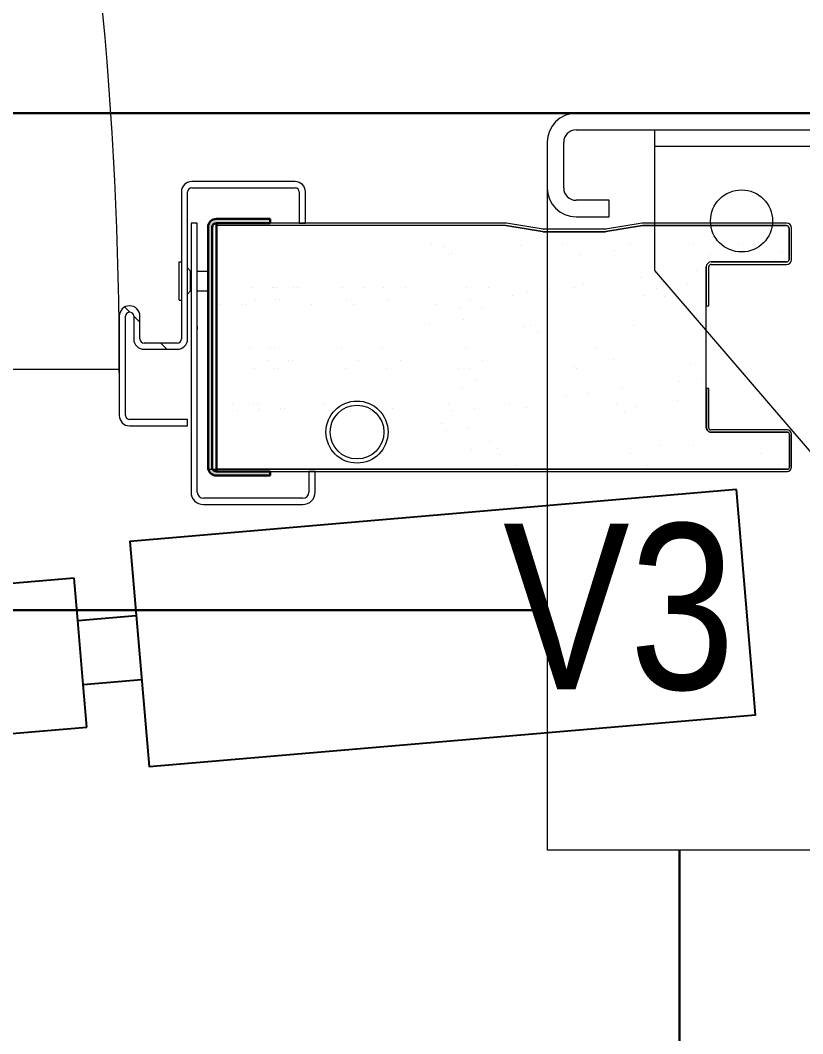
# Model space of a CAD drawing. Header units: millimetres. Extents: x 9130 to 9550, y -18883 to -17651.
# Drawn here: x 9335.692 to 9337.583, y -18029.305 to -18026.857 of the extents above; entities that cross this region are included whole.
import ezdxf

# ---------------------------------------------------------------- set-up
doc = ezdxf.new("R2010")
doc.units = ezdxf.units.MM
doc.linetypes.add('ACAD_ISO07W100', pattern=[3, 0, -3])
for name, color, linetype in [('00 uvodnice', 82, 'Continuous'), ('_Videonadzor', 1, 'Continuous'), ('Video Nadzor', 3, 'Continuous')]:
    doc.layers.add(name, color=color, linetype=linetype)
for name, color, linetype, lineweight in [('CRTANJE', 4, 'Continuous', 30), ('SRAFURE', 3, 'Continuous', 18), ('Visible Edges(ISO)', 7, 'Continuous', 20)]:
    doc.layers.add(name, color=color, linetype=linetype, lineweight=lineweight)
doc.layers.add('Hatch', color=7, linetype='Continuous', lineweight=9, true_color=0x1e1e47)
doc.styles.add('ARIAL NARROW', font='ARIALN.TTF')

# ---------------------------------------------------------------- blocks, each defined once
blk = doc.blocks.new('ENERGOINVEST KROV')
at = {"layer": 'Visible Edges(ISO)', "color": 7, "linetype": 'ACAD_ISO07W100'}
blk.add_line((262984.7631551039, 136547.9555687453), (260563.7631551029, 136547.9555687453), dxfattribs=at)
at = {"layer": 'Visible Edges(ISO)', "color": 7}
for p, q in [((262984.7631551039, 136547.9555687453), (262846.7631551039, 136547.9555687453)), ((262846.7631551039, 136543.9555687453), (262984.7631551039, 136543.9555687453)), ((262865.7631551039, 136539.9555687453), (262865.7631551039, 136543.9555687453)), ((262839.7631551039, 136540.9555687453), (262839.7631551039, 136529.9555687453)), ((262843.7631551039, 136529.9555687453), (262843.7631551039, 136540.9555687453)), ((262981.2631551039, 136539.9555687453), (262865.7631551039, 136539.9555687453)), ((262865.7631551039, 136509.9555687453), (262865.7631551039, 136539.9555687453)), ((262854.7631551039, 136526.9555687453), (262846.7631551039, 136526.9555687453)), ((262854.7631551039, 136522.9555687453), (262854.7631551039, 136526.9555687453)), ((262846.7631551039, 136522.9555687453), (262854.7631551039, 136522.9555687453)), ((262963.7631551039, 136395.9555687453), (262865.7631551039, 136509.9555687453))]:
    blk.add_line(p, q, dxfattribs=at)
blk.add_circle((262886.7631551039, 136521.9555687453), 7.49999999999919, dxfattribs=at)
for centre, radius, start, end in [((262846.7631551039, 136540.9555687453), 6.999999999999261, 90, 180), ((262846.7631551039, 136540.9555687453), 2.999999999999686, 90, 180), ((262846.7631551039, 136529.9555687453), 6.999999999999226, 180, 270), ((262846.7631551039, 136529.9555687453), 2.999999999999668, 180, 270)]:
    blk.add_arc(centre, radius, start, end, dxfattribs=at)
blk = doc.blocks.new('M_U-profil za vrata_prejsek')
at = {"layer": 'CRTANJE'}
blk.add_hatch(color=256, dxfattribs=at).paths.add_polyline_path([(0, 0), (-1, 0), (-1, -13, 0.4142135623730951), (0.9999999999999996, -15), (59, -15, 0.4142135623730951), (61, -13), (61, 0), (60, 1.455191522836685e-11), (60, -13, -0.4142135623730951), (59, -14), (1.000000000014552, -13.99999999998545, -0.4142135623730952), (1.455191522836685e-11, -12.99999999998545)])
for p, q in [((-1, 0), (-1, -13)), ((-1, 0), (0, 0)), ((0, 0), (1.455191522836685e-11, -12.99999999998545)), ((60, -13), (60, 0)), ((60, 1.455191522836685e-11), (61, 0)), ((61, -13), (61, 0)), ((1.000000000014552, -13.99999999998545), (59, -14)), ((1, -15), (59, -15))]:
    blk.add_line(p, q, dxfattribs=at)
for centre, radius, start, end in [((1, -13), 2, 180, 270), ((1.000000000014552, -12.99999999998545), 1, 180, 270), ((59, -13), 2, 270, 0), ((59, -13), 1, 270, 0)]:
    blk.add_arc(centre, radius, start, end, dxfattribs=at)
blk = doc.blocks.new('M_STOK I RAM 1000 ZA PU60')
at = {"layer": 'Hatch'}
h = blk.add_hatch(dxfattribs=at)
h.set_pattern_fill('ANSI31', scale=508, angle=90, style=0)
h.set_pattern_definition([(135, (-3673.409516968386, -2304.988789399504), (-44.90128060534578, -44.90128060534577), [])])
edge = h.paths.add_edge_path()
edge.add_ellipse((1021.499999999869, 7.499999999970896), major_axis=(2.500000000000004, -2.284977762556654e-13), ratio=1, start_angle=4.611804288122171e-14, end_angle=90.00000000000037)
edge.add_line((1021.499999999869, 9.999999999970896), (996.499999999869, 9.999999999970896))
edge.add_ellipse((996.4999999998545, 7.499999999970896), major_axis=(2.375183383307441e-13, 2.499999999999996), ratio=1, start_angle=0, end_angle=90.00000000000026)
edge.add_line((993.999999999869, 7.499999999970896), (993.999999999869, -28.0000000000291))
edge.add_ellipse((992.9999999998545, -28.0000000000291), major_axis=(1.000000000000003, -9.399425682232762e-14), ratio=1, start_angle=270.0000000000013, end_angle=360.00000000001125, ccw=False)
edge.add_line((992.9999999998545, -29.0000000000291), (984.9999999998545, -29.0000000000291))
edge.add_ellipse((984.9999999998545, -28.0000000000291), major_axis=(-8.874845303097344e-14, -1), ratio=1, start_angle=269.99999999999966, end_angle=359.9999999999807, ccw=False)
edge.add_line((983.9999999998545, -28.0000000000291), (983.9999999998545, -22.5000000000291))
edge.add_ellipse((981.4999999998545, -22.5000000000291), major_axis=(2.5, -2.329386683541658e-13), ratio=1, start_angle=2.717783975310576e-12, end_angle=180)
edge.add_line((978.9999999998545, -22.5000000000291), (978.9999999998545, -46.5000000000291))
edge.add_ellipse((981.4999999998545, -46.5000000000291), major_axis=(-2.500000000000004, 2.196853809977032e-13), ratio=1, start_angle=0, end_angle=90.00000000000014)
edge.add_line((981.4999999998545, -49.0000000000291), (995.4999999998545, -49.0000000000291))
edge.add_line((995.4999999998545, -49.0000000000291), (995.4999999998545, -47.5000000000291))
edge.add_line((995.4999999998545, -47.5000000000291), (981.4999999998545, -47.5000000000291))
edge.add_ellipse((981.4999999998545, -46.5000000000291), major_axis=(-9.323097849289742e-14, -0.9999999999999991), ratio=1, start_angle=270.0000000000004, end_angle=360.0000000000257, ccw=False)
edge.add_line((980.4999999998545, -46.5000000000291), (980.4999999998545, -22.5000000000291))
edge.add_ellipse((981.4999999998545, -22.5000000000291), major_axis=(-1.000000000000001, 9.653389199115746e-14), ratio=1, start_angle=180, end_angle=360.0000000000244, ccw=False)
edge.add_line((982.4999999998545, -22.5000000000291), (982.4999999998545, -28.0000000000291))
edge.add_ellipse((984.9999999998545, -28.0000000000291), major_axis=(-2.5, 2.311692504086694e-13), ratio=1, start_angle=1.57556727532999e-11, end_angle=90.00000000000041)
edge.add_line((984.9999999998545, -30.5000000000291), (992.9999999998545, -30.5000000000291))
edge.add_ellipse((992.9999999998545, -28.0000000000291), major_axis=(-2.352978922814942e-13, -2.5), ratio=1, start_angle=1.516329444387732e-11, end_angle=90.0000000000001)
edge.add_line((995.4999999998545, -28.0000000000291), (995.4999999998545, 7.499999999970896))
edge.add_ellipse((996.4999999998545, 7.499999999970896), major_axis=(-1.000000000000001, 9.764411501578262e-14), ratio=1, start_angle=270.00000000000153, end_angle=360.0000000000114, ccw=False)
edge.add_line((996.499999999869, 8.499999999970896), (1021.499999999869, 8.499999999970896))
edge.add_ellipse((1021.499999999869, 7.499999999970896), major_axis=(9.545142454214836e-14, 1.000000000000006), ratio=1, start_angle=270.00000000000114, end_angle=360.000000000038, ccw=False)
edge.add_line((1022.499999999869, 7.499999999970896), (1022.499999999869, -2.91038304567337e-11))
edge.add_line((1022.499999999854, -2.91038304567337e-11), (1023.999999999854, -2.91038304567337e-11))
edge.add_line((1023.999999999854, -2.91038304567337e-11), (1023.999999999854, 7.499999999970896))
at = {"layer": 'Visible Edges(ISO)', "color": 7}
for p, q in [((1021.49999999984, 9.999999999970896), (996.4999999998399, 9.999999999970896)), ((993.9999999998399, 7.499999999970896), (993.9999999998399, -28.0000000000291)), ((995.4999999998399, -28.0000000000291), (995.4999999998399, 7.499999999970896)), ((996.4999999998399, 8.499999999970896), (1021.49999999984, 8.499999999970896)), ((1022.49999999984, 7.499999999970896), (1022.49999999984, -2.91038304567337e-11)), ((1023.99999999984, -2.91038304567337e-11), (1023.99999999984, 7.499999999970896)), ((997.8372380671499, -0.001518841672805138), (996.3372380671499, -0.001518841672805138)), ((996.3372380671499, -0.001518841672805138), (996.3372380671499, -65.0015188416728)), ((997.8372380671499, -65.0015188416728), (997.8372380671499, -0.001518841672805138)), ((1022.49999999984, -2.91038304567337e-11), (1023.99999999984, -2.91038304567337e-11)), ((993.4499999998225, -18.65000000002328), (993.4499999998225, -9.350000000034925)), ((993.4499999998225, -9.350000000034925), (993.9999999998254, -9.350000000034925)), ((996.2499999998254, -11.60000000003492), (995.499999999869, -10.85000000006403)), ((996.2499999998254, -16.40000000002328), (996.2499999998254, -11.60000000003492)), ((996.2499999998254, -11.60000000003492), (996.3372380671353, -11.60000000003492)), ((997.9944620933238, -11.60000000003492), (1000.459999999992, -11.60000000003492)), ((996.2499999998254, -16.40000000002328), (995.4999999998545, -17.14999999999418)), ((996.2499999998254, -16.40000000002328), (996.3372380671353, -16.40000000002328)), ((997.9944620933238, -16.40000000002328), (1000.459999999992, -16.40000000002328)), ((993.4499999998225, -18.65000000002328), (993.9999999998254, -18.65000000002328)), ((978.9999999998399, -22.5000000000291), (978.9999999998399, -46.50000000001455)), ((980.4999999998399, -46.50000000001455), (980.4999999998399, -22.5000000000291)), ((982.4999999998399, -22.5000000000291), (982.4999999998399, -28.0000000000291)), ((983.9999999998399, -28.00000000001455), (983.9999999998399, -22.5000000000291)), ((997.8372380671353, -25), (997.8372380671353, -25.60999999998603)), ((992.9999999998399, -29.0000000000291), (984.9999999998399, -29.00000000001455)), ((984.9999999998399, -30.50000000001455), (992.9999999998399, -30.5000000000291)), ((995.4999999998399, -47.50000000001455), (981.4999999998399, -47.50000000001455)), ((995.4999999998399, -49.00000000001455), (995.4999999998399, -47.50000000001455)), ((981.4999999998399, -49.00000000001455), (995.4999999998399, -49.00000000001455)), ((1026.33723806715, -60.00151884167281), (1024.83723806715, -60.00151884167281)), ((1024.83723806715, -60.00151884167281), (1024.83723806715, -65.0015188416728)), ((1026.33723806715, -65.0015188416728), (1026.33723806715, -60.00151884167281)), ((1023.33723806715, -66.5015188416728), (999.3372380671499, -66.5015188416728)), ((999.3372380671499, -68.0015188416728), (1023.33723806715, -68.0015188416728))]:
    blk.add_line(p, q, dxfattribs=at)
for centre, radius, start, end in [((996.4999999998399, 7.499999999970896), 2.499999999999713, 90, 180), ((1021.49999999984, 7.499999999970896), 2.499999999999722, 0, 90), ((996.4999999998399, 7.499999999970896), 0.999999999999888, 90, 180), ((1021.49999999984, 7.499999999970896), 0.9999999999998923, 0, 90), ((981.4999999998399, -22.5000000000291), 2.499999999999718, 0, 180), ((981.4999999998399, -22.5000000000291), 0.999999999999888, 0, 180), ((984.9999999998399, -28.0000000000291), 2.499999999999718, 180, 270), ((984.9999999998399, -28.0000000000291), 0.9999999999998865, 180, 270), ((992.9999999998399, -28.0000000000291), 0.9999999999998901, 270, 0), ((992.9999999998399, -28.0000000000291), 2.499999999999716, 270, 0), ((981.4999999998399, -46.50000000001455), 2.499999999999722, 180, 270), ((981.4999999998399, -46.50000000001455), 0.9999999999998856, 180, 270), ((999.3372380671499, -65.0015188416728), 2.999999999999911, 180, 270), ((999.3372380671499, -65.0015188416728), 1.499999999999959, 180, 270), ((1023.33723806715, -65.0015188416728), 1.499999999999956, 270, 0), ((1023.33723806715, -65.0015188416728), 2.999999999999909, 270, 0)]:
    blk.add_arc(centre, radius, start, end, dxfattribs=at)
blk = doc.blocks.new('A$C32FE4A33')
at = {"layer": 'Video Nadzor', "color": 3}
for p, q in [((53.75928464776371, 15.6405702852644), (65.07603068073513, 15.6405702852644)), ((53.75928464776371, 12.19945398755954), (53.75928464776371, 15.6405702852644)), ((65.07603068073513, 15.6405702852644), (65.07603068073513, 3.596251960989321)), ((53.75928464776371, 12.19945398755954), (49.04229469958227, 12.19945398755954)), ((53.75928464776371, 7.037532771617407), (53.75928464776371, 12.19945398755954)), ((53.75928464776371, 7.037532771617407), (49.04229469958227, 7.037532771617407)), ((53.75928464776371, 3.596251960989321), (53.75928464776371, 7.037532771617407)), ((65.07603068073513, 3.596251960989321), (53.75928464776371, 3.596251960989321))]:
    blk.add_line(p, q, dxfattribs=at)
blk.add_lwpolyline([(-5.820766091346741e-11, 18.20022647289443), (49.04229469958227, 18.20022647289443), (49.04229469958227, 0), (-5.820766091346741e-11, 0)], close=True, dxfattribs=at)

msp = doc.modelspace()

# ---------------------------------------------------------------- linework, layer by layer
at = {"layer": 'CRTANJE', "color": 7, "lineweight": 30}
for p, q in [((9337.886144190377, -18027.08149788949), (9314.894900719786, -18027.08149788949)), ((9315.654900719788, -18028.28149788949), (9336.964900719793, -18028.28149788949)), ((9337.284900719793, -18028.86149788949), (9337.284900719793, -18050.30149788949))]:
    msp.add_line(p, q, dxfattribs=at)
at = {"layer": 'CRTANJE', "color": 7, "lineweight": 18}
for p, q in [((9336.964900719793, -18027.20649788949), (9336.964900719793, -18028.86149788949)), ((9338.359900719797, -18028.86149788949), (9336.964900719793, -18028.86149788949)), ((9338.48490071979, -18028.86149788949), (9337.284900719793, -18028.86149788949))]:
    msp.add_line(p, q, dxfattribs=at)
at = {"layer": 'CRTANJE'}
msp.add_line((9336.165494976414, -18027.34649788949), (9336.165494976414, -18027.94649788949), dxfattribs=at)
at = {"layer": 'CRTANJE', "lineweight": 9}
for p, q in [((9336.86449840123, -18027.35249788949), (9336.165494976414, -18027.35249788949)), ((9336.864501826052, -18027.34649788949), (9336.295494976412, -18027.34649788949)), ((9336.954015338933, -18027.36733461658), (9336.865484795157, -18027.35257952595)), ((9336.865488219972, -18027.35257952595), (9336.954018763749, -18027.36733461658)), ((9336.955005157675, -18027.36141625304), (9336.866474613898, -18027.34666116241)), ((9337.105001826052, -18027.36749788949), (9336.95598812678, -18027.36749788949)), ((9337.10499840123, -18027.36149788949), (9336.955991551595, -18027.36149788949)), ((9336.955991551595, -18027.36749788949), (9337.10499840123, -18027.36749788949)), ((9337.194515338933, -18027.34666116241), (9337.105984795156, -18027.36141625304)), ((9337.106971189083, -18027.36733461658), (9337.195501732853, -18027.35257952595)), ((9337.195505157675, -18027.35257952595), (9337.106974613898, -18027.36733461658)), ((9337.543494976419, -18027.34649788949), (9337.19648812678, -18027.34649788949)), ((9337.19648812678, -18027.35249788949), (9337.543494976419, -18027.35249788949)), ((9337.543494976419, -18027.35249788949), (9337.196491551595, -18027.35249788949)), ((9337.549494976412, -18027.35849788949), (9337.549494976412, -18027.43449788949)), ((9337.549494976412, -18027.43449788949), (9337.549494976412, -18027.35849788949)), ((9337.555494976414, -18027.43449788949), (9337.555494976414, -18027.35849788949)), ((9337.543494976419, -18027.44049788949), (9337.361494976418, -18027.44049788949)), ((9337.361494976418, -18027.44049788949), (9337.543494976419, -18027.44049788949)), ((9337.349494976415, -18027.45249788949), (9337.349494976415, -18027.54649788949)), ((9337.349494976415, -18027.84151307791), (9337.349494976415, -18027.45249788949)), ((9337.355494976417, -18027.54649788949), (9337.355494976417, -18027.45249788949)), ((9337.361494976418, -18027.44649788949), (9337.543494976419, -18027.44649788949)), ((9337.349494976415, -18027.54649788949), (9337.355494976417, -18027.54649788949)), ((9337.355494976417, -18027.74651307791), (9337.350494976412, -18027.74651307791)), ((9337.350494976412, -18027.74651307791), (9337.350494976412, -18027.84151307791)), ((9337.355494976417, -18027.84151307791), (9337.355494976417, -18027.74651307791)), ((9337.545494976419, -18027.85151307791), (9337.360408979113, -18027.85151307791)), ((9337.545494976419, -18027.84651307791), (9337.360494976414, -18027.84651307791)), ((9337.360494976414, -18027.85151307791), (9337.545494976419, -18027.85151307791)), ((9337.550494976416, -18027.85651307791), (9337.550494976416, -18027.93651307791)), ((9337.550494976416, -18027.93651307791), (9337.550494976416, -18027.85651307791)), ((9337.555494976414, -18027.93651307791), (9337.555494976414, -18027.85651307791)), ((9336.146133987671, -18027.94151307791), (9337.545494976419, -18027.94151307791)), ((9337.545494976419, -18027.94151307791), (9336.165494976414, -18027.94151307791)), ((9336.295494976412, -18027.94651307791), (9337.545494976419, -18027.94651307791))]:
    msp.add_line(p, q, dxfattribs=at)
at = {"layer": 'CRTANJE', "lineweight": 20}
msp.add_line((9326.590898415563, -18027.69951307791), (9335.93089841556, -18027.69951307791), dxfattribs=at)
at = {"layer": 'CRTANJE', "color": 252, "lineweight": 13}
for radius in [0.07500000000000001, 0.06500000000000002]:
    msp.add_circle((9336.505494976418, -18027.85151307791), radius, dxfattribs=at)
at = {"layer": 'CRTANJE', "color": 7, "lineweight": 20}
msp.add_arc((9326.590894976414, -18027.69951307791), 9.340003439143812, 359.9508312242889, 90, dxfattribs=at)
at = {"layer": 'CRTANJE', "lineweight": 9}
for centre, radius, start, end in [((9336.86449840123, -18027.35849788949), 0.006000000000007096, 80.53767779074091, 90), ((9336.864501826052, -18027.35849788949), 0.0119999999999952, 80.53767779074091, 90), ((9336.864501826052, -18027.35849788949), 0.005999999999985417, 80.53767779074091, 90), ((9336.95598812678, -18027.35549788949), 0.01199999999997235, 260.5376777907409, 270), ((9336.955991551595, -18027.35549788949), 0.012000000000004, 260.5376777907409, 270), ((9336.955991551595, -18027.35549788949), 0.006000000000017525, 260.5376777907409, 270), ((9337.10499840123, -18027.35549788949), 0.005999999999989695, 270, 279.4623222092591), ((9337.10499840123, -18027.35549788949), 0.01200000000000634, 270, 279.4623222092591), ((9337.105001826052, -18027.35549788949), 0.0120000000000268, 270, 279.4623222092591), ((9337.19648812678, -18027.35849788949), 0.01200000000000734, 90, 99.46232220925907), ((9337.19648812678, -18027.35849788949), 0.006000000000014351, 90, 99.46232220925907), ((9337.196491551595, -18027.35849788949), 0.005999999999989881, 90, 99.46232220925907), ((9337.543494976419, -18027.35849788949), 0.01199999999999748, 0, 90), ((9337.543494976419, -18027.35849788949), 0.005999999999998163, 0, 90), ((9337.543494976419, -18027.35849788949), 0.005999999999998807, 0, 90), ((9337.361494976418, -18027.45249788949), 0.01200000000000019, 90, 180), ((9337.361494976418, -18027.45249788949), 0.01200000000000045, 90, 180), ((9337.543494976419, -18027.43449788949), 0.005999999999997319, 270, 0), ((9337.543494976419, -18027.43449788949), 0.0119999999999983, 270, 0), ((9337.543494976419, -18027.43449788949), 0.005999999999999073, 270, 0), ((9337.361494976418, -18027.45249788949), 0.006000000000001582, 90, 180), ((9337.359979483257, -18027.84103012038), 0.01049562440738902, 182.6374040571338, 272.8152179233373), ((9337.361500646484, -18027.84050740784), 0.01105152233844082, 185.2210428432378, 264.7789571557157), ((9337.360494976414, -18027.84151307791), 0.005000000000004979, 180, 270), ((9337.545494976419, -18027.85651307791), 0.00999999999999659, 0, 90), ((9337.545494976412, -18027.85651307791), 0.005000000002910384, 1.146424573824162e-08, 89.99999996664947), ((9337.545494976419, -18027.93651307791), 0.009999999999995837, 270, 0), ((9337.545483259173, -18027.93650136067), 0.005011730937668143, 270.1339555208457, 359.8660444972886)]:
    msp.add_arc(centre, radius, start, end, dxfattribs=at)
at = {"layer": 'SRAFURE'}
for p, q in [((9336.684724268338, -18027.39593018388), (9336.684724268338, -18027.39593018388)), ((9336.715564791886, -18027.40407100444), (9336.715564791886, -18027.40407100444)), ((9336.901406415078, -18027.40133320115), (9336.901406415078, -18027.40133320115)), ((9337.001121216434, -18027.39535531), (9337.001121216434, -18027.39535531)), ((9337.128104922589, -18027.41305442522), (9337.128104922589, -18027.41305442522)), ((9337.167353672246, -18027.39794097706), (9337.167353672246, -18027.39794097706)), ((9337.31751816453, -18027.39478043613), (9337.31751816453, -18027.39478043613)), ((9337.427255576958, -18027.39918751506), (9337.427255576958, -18027.39918751506)), ((9337.53465246309, -18027.4165466488), (9337.53465246309, -18027.4165466488)), ((9336.727568553784, -18027.42322500398), (9336.727568553784, -18027.42322500398)), ((9336.734291636241, -18027.42123099571), (9336.734291636241, -18027.42123099571)), ((9337.04396550188, -18027.42265013011), (9337.04396550188, -18027.42265013011)), ((9337.360362449976, -18027.42207525624), (9337.360362449976, -18027.42207525624)), ((9337.517018031425, -18027.43491194518), (9337.517018031425, -18027.43491194518)), ((9337.326133169374, -18027.46004241403), (9337.326133169374, -18027.46004241403)), ((9337.19065024618, -18027.47787907924), (9337.19065024618, -18027.47787907924)), ((9337.243533915085, -18027.47091681215), (9337.243533915085, -18027.47091681215)), ((9336.2504237786, -18027.50183971308), (9336.2504237786, -18027.50183971308)), ((9336.300423778603, -18027.50183971308), (9336.300423778603, -18027.50183971308)), ((9336.302682341595, -18027.50222615453), (9336.302682341595, -18027.50222615453)), ((9336.310423778597, -18027.50183971308), (9336.310423778597, -18027.50183971308)), ((9336.352682341598, -18027.50222615453), (9336.352682341598, -18027.50222615453)), ((9336.3626823416, -18027.50222615453), (9336.3626823416, -18027.50222615453)), ((9336.4704237786, -18027.50183971308), (9336.4704237786, -18027.50183971308)), ((9336.522682341596, -18027.50222615453), (9336.522682341596, -18027.50222615453)), ((9336.5704237786, -18027.50183971308), (9336.5704237786, -18027.50183971308)), ((9336.622682341595, -18027.50222615453), (9336.622682341595, -18027.50222615453)), ((9336.770423778597, -18027.50183971308), (9336.770423778597, -18027.50183971308)), ((9336.822682341599, -18027.50222615453), (9336.822682341599, -18027.50222615453)), ((9336.917166129833, -18027.51388394621), (9336.917166129833, -18027.51388394621)), ((9336.970049798745, -18027.50692167912), (9336.970049798745, -18027.50692167912)), ((9337.030325683316, -18027.50308625108), (9337.030325683316, -18027.50308625108)), ((9337.052649053034, -18027.49604728099), (9337.052649053034, -18027.49604728099)), ((9337.229229882107, -18027.5057183781), (9337.229229882107, -18027.5057183781)), ((9337.304736433916, -18027.49319976006), (9337.304736433916, -18027.49319976006)), ((9336.25916493669, -18027.53205214796), (9336.25916493669, -18027.53205214796)), ((9336.309164936692, -18027.53205214796), (9336.309164936692, -18027.53205214796)), ((9336.319164936695, -18027.53205214796), (9336.319164936695, -18027.53205214796)), ((9336.47916493669, -18027.53205214796), (9336.47916493669, -18027.53205214796)), ((9336.57916493669, -18027.53205214796), (9336.57916493669, -18027.53205214796)), ((9336.779164936694, -18027.53205214796), (9336.779164936694, -18027.53205214796)), ((9336.881807981395, -18027.52148635636), (9336.881807981395, -18027.52148635636)), ((9337.198204929491, -18027.52091148248), (9337.198204929491, -18027.52091148248)), ((9337.247956726462, -18027.52287836937), (9337.247956726462, -18027.52287836937)), ((9336.1765656824, -18027.54292654608), (9336.1765656824, -18027.54292654608)), ((9336.226565682404, -18027.54292654608), (9336.226565682404, -18027.54292654608)), ((9336.236565682399, -18027.54292654608), (9336.236565682399, -18027.54292654608)), ((9336.396565682402, -18027.54292654608), (9336.396565682402, -18027.54292654608)), ((9336.4965656824, -18027.54292654608), (9336.4965656824, -18027.54292654608)), ((9336.696565682405, -18027.54292654608), (9336.696565682405, -18027.54292654608)), ((9336.754565243742, -18027.54997973027), (9336.754565243742, -18027.54997973027)), ((9336.806823806737, -18027.55036617171), (9336.806823806737, -18027.55036617171)), ((9336.763306401832, -18027.58019216515), (9336.763306401832, -18027.58019216515)), ((9336.680707147543, -18027.59106656327), (9336.680707147543, -18027.59106656327)), ((9336.907806540266, -18027.59709849608), (9336.907806540266, -18027.59709849608)), ((9336.923807301117, -18027.5948901074), (9336.923807301117, -18027.5948901074)), ((9336.942534145472, -18027.61205009868), (9336.942534145472, -18027.61205009868)), ((9337.173753797435, -18027.59370627199), (9337.173753797435, -18027.59370627199)), ((9337.336347431812, -18027.60387352818), (9337.336347431812, -18027.60387352818)), ((9336.246779174902, -18027.65034688471), (9336.246779174902, -18027.65034688471)), ((9336.296779174898, -18027.65034688471), (9336.296779174898, -18027.65034688471)), ((9336.3067791749, -18027.65034688471), (9336.3067791749, -18027.65034688471)), ((9336.466779174896, -18027.65034688471), (9336.466779174896, -18027.65034688471)), ((9336.566779174902, -18027.65034688471), (9336.566779174902, -18027.65034688471)), ((9336.766779174899, -18027.65034688471), (9336.766779174899, -18027.65034688471)), ((9337.083176122995, -18027.64977201084), (9337.083176122995, -18027.64977201084)), ((9336.289623460349, -18027.67764170482), (9336.289623460349, -18027.67764170482)), ((9336.339623460344, -18027.67764170482), (9336.339623460344, -18027.67764170482)), ((9336.349623460346, -18027.67764170482), (9336.349623460346, -18027.67764170482)), ((9336.50962346035, -18027.67764170482), (9336.50962346035, -18027.67764170482)), ((9336.609623460348, -18027.67764170482), (9336.609623460348, -18027.67764170482)), ((9336.809623460345, -18027.67764170482), (9336.809623460345, -18027.67764170482)), ((9337.126020408441, -18027.67706683095), (9337.126020408441, -18027.67706683095)), ((9336.256823903781, -18027.69760500801), (9336.256823903781, -18027.69760500801)), ((9336.306823903784, -18027.69760500801), (9336.306823903784, -18027.69760500801)), ((9336.316823903786, -18027.69760500801), (9336.316823903786, -18027.69760500801)), ((9336.476823903782, -18027.69760500801), (9336.476823903782, -18027.69760500801)), ((9336.57682390378, -18027.69760500801), (9336.57682390378, -18027.69760500801)), ((9336.750920640037, -18027.6984869019), (9336.750920640037, -18027.6984869019)), ((9336.776823903785, -18027.69760500801), (9336.776823903785, -18027.69760500801)), ((9337.030924850822, -18027.69304525749), (9337.030924850822, -18027.69304525749)), ((9337.036725808497, -18027.69885154601), (9337.036725808497, -18027.69885154601)), ((9337.311136559098, -18027.68896505499), (9337.311136559098, -18027.68896505499)), ((9336.79376492549, -18027.72578172201), (9336.79376492549, -18027.72578172201)), ((9337.28432504926, -18027.7286042525), (9337.28432504926, -18027.7286042525)), ((9337.337208718172, -18027.72164198541), (9337.337208718172, -18027.72164198541)), ((9336.760965368923, -18027.7457450252), (9336.760965368923, -18027.7457450252)), ((9337.063724601825, -18027.75764685238), (9337.063724601825, -18027.75764685238)), ((9337.146323856121, -18027.74677245425), (9337.146323856121, -18027.74677245425)), ((9336.205502269835, -18027.78221698679), (9336.205502269835, -18027.78221698679)), ((9336.255502269838, -18027.78221698679), (9336.255502269838, -18027.78221698679)), ((9336.26550226984, -18027.78221698679), (9336.26550226984, -18027.78221698679)), ((9336.425502269836, -18027.78221698679), (9336.425502269836, -18027.78221698679)), ((9336.525502269835, -18027.78221698679), (9336.525502269835, -18027.78221698679)), ((9336.72550226984, -18027.78221698679), (9336.72550226984, -18027.78221698679)), ((9336.87283973978, -18027.78277732122), (9336.87283973978, -18027.78277732122)), ((9336.963862887957, -18027.77590305719), (9336.963862887957, -18027.77590305719)), ((9337.01084093292, -18027.76460911947), (9337.01084093292, -18027.76460911947)), ((9337.280259836052, -18027.77532818332), (9337.280259836052, -18027.77532818332)), ((9336.217356816584, -18027.80061398644), (9336.217356816584, -18027.80061398644)), ((9336.26735681658, -18027.80061398644), (9336.26735681658, -18027.80061398644)), ((9336.270240485488, -18027.79365171935), (9336.270240485488, -18027.79365171935)), ((9336.277356816581, -18027.80061398644), (9336.277356816581, -18027.80061398644)), ((9336.320240485484, -18027.79365171935), (9336.320240485484, -18027.79365171935)), ((9336.330240485486, -18027.79365171935), (9336.330240485486, -18027.79365171935)), ((9336.437356816585, -18027.80061398644), (9336.437356816585, -18027.80061398644)), ((9336.49024048549, -18027.79365171935), (9336.49024048549, -18027.79365171935)), ((9336.537356816583, -18027.80061398644), (9336.537356816583, -18027.80061398644)), ((9336.590240485488, -18027.79365171935), (9336.590240485488, -18027.79365171935)), ((9336.73735681658, -18027.80061398644), (9336.73735681658, -18027.80061398644)), ((9336.790240485485, -18027.79365171935), (9336.790240485485, -18027.79365171935)), ((9336.914206665448, -18027.79286379101), (9336.914206665448, -18027.79286379101)), ((9337.13204981034, -18027.78570921036), (9337.13204981034, -18027.78570921036)), ((9337.150776654695, -18027.80286920163), (9337.150776654695, -18027.80286920163)), ((9337.180153922616, -18027.78947156692), (9337.180153922616, -18027.78947156692)), ((9336.709643734977, -18027.83035700398), (9336.709643734977, -18027.83035700398)), ((9336.721498281726, -18027.84875400363), (9336.721498281726, -18027.84875400363)), ((9336.77438195063, -18027.84179173653), (9336.77438195063, -18027.84179173653)), ((9336.826627229357, -18027.87488093967), (9336.826627229357, -18027.87488093967)), ((9336.783224028966, -18027.89337030294), (9336.783224028966, -18027.89337030294)), ((9336.845354073705, -18027.89204093094), (9336.845354073705, -18027.89204093094)), ((9336.84883408146, -18027.90476358555), (9336.84883408146, -18027.90476358555)), ((9337.165231029556, -18027.90418871168), (9337.165231029556, -18027.90418871168)), ((9337.239167360052, -18027.88386436045), (9337.239167360052, -18027.88386436045)), ((9337.317536684279, -18027.88473034992), (9337.317536684279, -18027.88473034992)), ((9337.481627977651, -18027.90361383781), (9337.481627977651, -18027.90361383781)), ((9337.20807531501, -18027.93148353179), (9337.20807531501, -18027.93148353179)), ((9337.524472263105, -18027.93090865791), (9337.524472263105, -18027.93090865791)), ((9336.891678366906, -18027.93205840566), (9336.891678366906, -18027.93205840566))]:
    msp.add_line(p, q, dxfattribs=at)

# ---------------------------------------------------------------- block references
at = {"layer": '_Videonadzor', "color": 3, "lineweight": 5, "xscale": -0.03000000000000001, "yscale": 0.03000000000000001, "zscale": 0.03000000000000001, "rotation": 4.884427028926801}
msp.add_blockref('A$C32FE4A33', (9337.468764247724, -18028.53440671666), dxfattribs=at)
at = {"layer": 'CRTANJE', "lineweight": 50, "xscale": 0.01, "yscale": 0.01, "zscale": 0.01}
msp.add_blockref('ENERGOINVEST KROV', (6708.56726916876, -19392.56105357694), dxfattribs=at)
at = {"layer": 'CRTANJE', "xscale": 0.01, "yscale": 0.01, "zscale": 0.01}
msp.add_blockref('M_STOK I RAM 1000 ZA PU60', (9326.140894976417, -18027.3464978895), dxfattribs=at)
at = {"layer": 'CRTANJE', "xscale": 0.01, "yscale": 0.01, "zscale": 0.01, "rotation": 270}
msp.add_blockref('M_U-profil za vrata_prejsek', (9336.295494976412, -18027.34649788949), dxfattribs=at)

# ---------------------------------------------------------------- texts
at = {"layer": '00 uvodnice', "color": 0, "linetype": 'Continuous', "insert": (9337.138838976252, -18028.07280024181), "char_height": 0.4, "width": 1.028354210524226, "attachment_point": 2, "style": 'ARIAL NARROW'}
msp.add_mtext('V3', dxfattribs=at)

doc.saveas('drawing.dxf')
